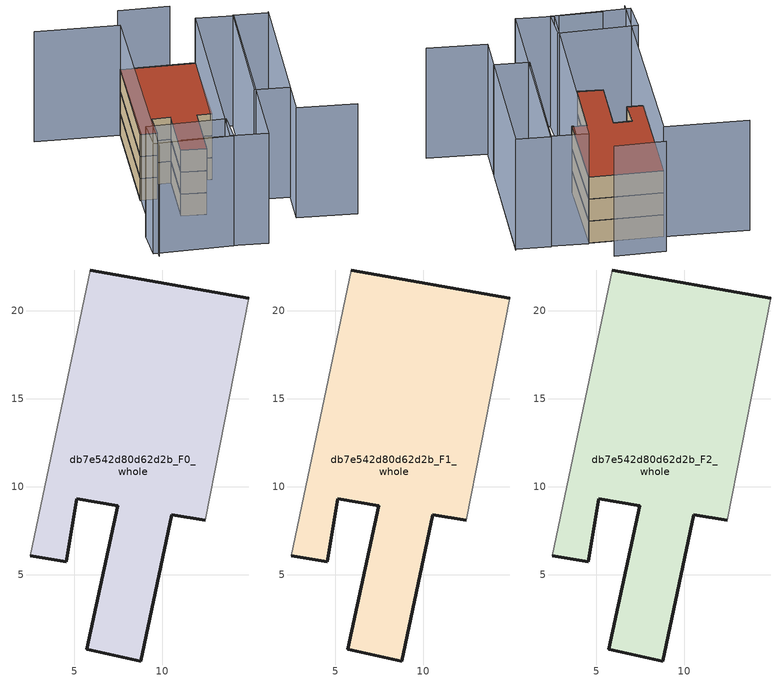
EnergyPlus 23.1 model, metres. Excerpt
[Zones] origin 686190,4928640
db7e542d80d62d2b_F0_whole
 floor ground (EU_floor_Construction): 8.76,0.09 10.54,8.41 12.44,8.08 14.9,20.71 5.91,22.33 2.5,6.08 4.53,5.72 5.13,9.32 7.45,8.92 5.71,0.75 z0
 wall outside (EU_wall_Construction): 5.91,22.33 14.9,20.71 / 12.44,8.08 10.54,8.41 8.76,0.09 5.71,0.75 7.45,8.92 5.13,9.32 4.53,5.72 2.5,6.08 z0:3
 wall adiabatic (EU_wall_Construction): 14.9,20.71 12.44,8.08 / 2.5,6.08 5.91,22.33 z0:3
db7e542d80d62d2b_F1_whole
 floor to db7e542d80d62d2b_F0_whole (EU_floor_Construction): 8.76,0.09 10.54,8.41 12.44,8.08 14.9,20.71 5.91,22.33 2.5,6.08 4.53,5.72 5.13,9.32 7.45,8.92 5.71,0.75 z3
 wall outside (EU_wall_Construction): 5.91,22.33 14.9,20.71 / 12.44,8.08 10.54,8.41 8.76,0.09 5.71,0.75 7.45,8.92 5.13,9.32 4.53,5.72 2.5,6.08 z3:6
 wall adiabatic (EU_wall_Construction): 14.9,20.71 12.44,8.08 / 2.5,6.08 5.91,22.33 z3:6
db7e542d80d62d2b_F2_whole
 floor to db7e542d80d62d2b_F1_whole (EU_floor_Construction): 8.76,0.09 10.54,8.41 12.44,8.08 14.9,20.71 5.91,22.33 2.5,6.08 4.53,5.72 5.13,9.32 7.45,8.92 5.71,0.75 z6
 wall outside (EU_wall_Construction): 5.91,22.33 14.9,20.71 / 12.44,8.08 10.54,8.41 8.76,0.09 5.71,0.75 7.45,8.92 5.13,9.32 4.53,5.72 2.5,6.08 z6:9
 wall adiabatic (EU_wall_Construction): 14.9,20.71 12.44,8.08 / 2.5,6.08 5.91,22.33 z6:9
 roof outside (EU_roof_Construction): 14.9,20.71 12.44,8.08 10.54,8.41 8.76,0.09 5.71,0.75 7.45,8.92 5.13,9.32 4.53,5.72 2.5,6.08 5.91,22.33 z9
shading: 2.82,-7.22 8.05,-8.14 / 25.81,-5.95 18.54,-4.37 / 18.54,-4.37 23.68,19.39 / -4.3,24.39 5.91,22.32 / 5.91,22.32 -0.17,-7.68 / 13.14,24.8 6.87,25.84 / 9.75,-4.05 9.12,-8.38 / 9.12,-8.38 -0.66,-6.95 / -0.66,-6.95 -0.03,-2.63 / -0.03,-2.63 9.75,-4.05 / 8.66,-8.23 14.93,20.86 / 14.93,20.86 19.52,19.87 / 19.52,19.87 13.24,-9.22 / 13.24,-9.22 8.66,-8.23 / 23.63,19.13 19.65,0.74 / 19.65,0.74 15.43,1.65 / 15.43,1.65 19.41,20.05 / 19.41,20.05 23.63,19.13 z0:15
[Building]
EU S2 Campaign: North Axis=0; Terrain=City; Solar Distribution=FullExterior
[Site:Location]
Bologna: Latitude=44.5; Longitude=11.25; Time Zone=1; Elevation=37
[SizingPeriod:WeatherFileDays]
AnnualSizingPeriod: Begin Month=1; Begin Day of Month=1; End Month=12; End Day of Month=31; Day of Week for Start Day=Monday; Use Weather File Daylight Saving Period=No; Use Weather File Rain and Snow Indicators=No
[MATERIAL]
EU_InternalMass_Material: Roughness=MediumRough; Thickness=0.1; Conductivity=1; Density=1800; Specific Heat=900; Thermal Absorptance=0.9; Solar Absorptance=0.7; Visible Absorptance=0.7
[MATERIAL:NOMASS] Roughness=MediumRough; Thermal Absorptance=0.9; Solar Absorptance=0.7; Visible Absorptance=0.7
Name | Thermal Resistance
EU_wall_NoMass | 0.937881
EU_roof_NoMass | 0.548572
EU_floor_NoMass | 0.71348
[CONSTRUCTION]
EU_wall_Construction: EU_wall_NoMass
EU_roof_Construction: EU_roof_NoMass
EU_floor_Construction: EU_floor_NoMass
EU_InternalMass_Construction: EU_InternalMass_Material
[ZONE] Type=1; Multiplier=1; Ceiling Height=autocalculate; Volume=458.042; Floor Area=autocalculate; Part of Total Floor Area=Yes
db7e542d80d62d2b_F0_whole; db7e542d80d62d2b_F1_whole; db7e542d80d62d2b_F2_whole
[INTERNALMASS] Construction=EU_InternalMass_Construction; Surface Area=152.681
Name | Zone or ZoneList
db7e542d80d62d2b_F0_whole_EU_InternalMass | db7e542d80d62d2b_F0_whole
db7e542d80d62d2b_F1_whole_EU_InternalMass | db7e542d80d62d2b_F1_whole
db7e542d80d62d2b_F2_whole_EU_InternalMass | db7e542d80d62d2b_F2_whole
[OTHEREQUIPMENT] Fuel Type=Electricity; Design Level Calculation Method=Watts/Area; Power per Zone Floor Area=1; Fraction Latent=0; Fraction Radiant=0; Fraction Lost=0; Carbon Dioxide Generation Rate=0; EndUse Subcategory=EU_Step8_InternalGains
Name | Zone or ZoneList or Space or SpaceList | Schedule
EU_Step8_InternalGain_db7e542d80d62d2b_F0_whole_f000 | db7e542d80d62d2b_F0_whole | EU_Step8_GainSchedule_db7e542d80d62d2b_F0_whole_f000
EU_Step8_InternalGain_db7e542d80d62d2b_F1_whole_f000 | db7e542d80d62d2b_F1_whole | EU_Step8_GainSchedule_db7e542d80d62d2b_F1_whole_f000
EU_Step8_InternalGain_db7e542d80d62d2b_F2_whole_f000 | db7e542d80d62d2b_F2_whole | EU_Step8_GainSchedule_db7e542d80d62d2b_F2_whole_f000
[ZONEVENTILATION:DESIGNFLOWRATE] Schedule=EU_AlwaysOn; Design Flow Rate Calculation Method=AirChanges/Hour; Air Changes per Hour=0.687892; Ventilation Type=Natural; Fan Pressure Rise=0; Fan Total Efficiency=1; Constant Term Coefficient=1; Temperature Term Coefficient=0; Velocity Term Coefficient=0; Velocity Squared Term Coefficient=0; Minimum Indoor Temperature=-100; Maximum Indoor Temperature=100; Delta Temperature=-100; Minimum Outdoor Temperature=-100; Maximum Outdoor Temperature=100; Maximum Wind Speed=40
Name | Zone or ZoneList or Space or SpaceList
EU_ConstantAir_db7e542d80d62d2b_F0_whole | db7e542d80d62d2b_F0_whole
EU_ConstantAir_db7e542d80d62d2b_F1_whole | db7e542d80d62d2b_F1_whole
EU_ConstantAir_db7e542d80d62d2b_F2_whole | db7e542d80d62d2b_F2_whole
[HVACTEMPLATE:THERMOSTAT] Constant Heating Setpoint=20; Constant Cooling Setpoint=50
EU_HeatOnly_db7e542d80d62d2b_F0_whole; EU_HeatOnly_db7e542d80d62d2b_F1_whole; EU_HeatOnly_db7e542d80d62d2b_F2_whole
[HVACTEMPLATE:ZONE:IDEALLOADSAIRSYSTEM] System Availability Schedule=EU_AlwaysOn; Maximum Heating Supply Air Temperature=50; Minimum Cooling Supply Air Temperature=13; Maximum Heating Supply Air Humidity Ratio=0.0156; Minimum Cooling Supply Air Humidity Ratio=0.0077; Heating Limit=NoLimit; Cooling Limit=NoLimit; Heating Availability Schedule=EU_AlwaysOn; Cooling Availability Schedule=EU_CoolingOff; Dehumidification Control Type=ConstantSensibleHeatRatio; Cooling Sensible Heat Ratio=0.7; Dehumidification Setpoint=60; Humidification Control Type=None; Humidification Setpoint=30; Outdoor Air Method=None; Outdoor Air Flow Rate per Person=0.00944; Outdoor Air Flow Rate per Zone Floor Area=0; Outdoor Air Flow Rate per Zone=0; Demand Controlled Ventilation Type=None; Outdoor Air Economizer Type=NoEconomizer; Heat Recovery Type=None; Sensible Heat Recovery Effectiveness=0.7; Latent Heat Recovery Effectiveness=0.65
Name | Template Thermostat
db7e542d80d62d2b_F0_whole | EU_HeatOnly_db7e542d80d62d2b_F0_whole
db7e542d80d62d2b_F1_whole | EU_HeatOnly_db7e542d80d62d2b_F1_whole
db7e542d80d62d2b_F2_whole | EU_HeatOnly_db7e542d80d62d2b_F2_whole
[SIZING:ZONE] Zone Cooling Design Supply Air Temperature Input Method=SupplyAirTemperature; Zone Cooling Design Supply Air Temperature=13; Zone Heating Design Supply Air Temperature Input Method=SupplyAirTemperature; Zone Heating Design Supply Air Temperature=50; Zone Cooling Design Supply Air Humidity Ratio=0.008; Zone Heating Design Supply Air Humidity Ratio=0.008; Cooling Design Air Flow Method=DesignDay; Cooling Design Air Flow Rate=0; Cooling Minimum Air Flow per Zone Floor Area=0.000762; Cooling Minimum Air Flow=0; Cooling Minimum Air Flow Fraction=0.2; Heating Design Air Flow Method=DesignDay; Heating Design Air Flow Rate=0; Heating Maximum Air Flow per Zone Floor Area=0.002032; Heating Maximum Air Flow=0.141576; Heating Maximum Air Flow Fraction=0.3; Account for Dedicated Outdoor Air System=No; Dedicated Outdoor Air System Control Strategy=NeutralSupplyAir; Dedicated Outdoor Air Low Setpoint Temperature for Design=autosize; Dedicated Outdoor Air High Setpoint Temperature for Design=autosize; Zone Load Sizing Method=Sensible Load Only No Latent Load; Zone Latent Cooling Design Supply Air Humidity Ratio Input Method=HumidityRatioDifference; Zone Cooling Design Supply Air Humidity Ratio Difference=0.005; Zone Latent Heating Design Supply Air Humidity Ratio Input Method=HumidityRatioDifference; Zone Humidification Design Supply Air Humidity Ratio Difference=0.005
db7e542d80d62d2b_F0_whole; db7e542d80d62d2b_F1_whole; db7e542d80d62d2b_F2_whole
[SCHEDULE:CONSTANT]
Name | Hourly Value
EU_AlwaysOn | 1
EU_CoolingOff | 0
[SCHEDULE:FILE] Column Number=1; Rows to Skip at Top=0; Number of Hours of Data=8760; Column Separator=Comma; Interpolate to Timestep=No; Minutes per Item=60; Adjust Schedule for Daylight Savings=Yes
Name | File
EU_Step8_GainSchedule_db7e542d80d62d2b_F0_whole_f000 | ../../schedules/db7e542d80d62d2b/db7e542d80d62d2b_F0_whole_f000_gain.csv
EU_Step8_GainSchedule_db7e542d80d62d2b_F1_whole_f000 | ../../schedules/db7e542d80d62d2b/db7e542d80d62d2b_F1_whole_f000_gain.csv
EU_Step8_GainSchedule_db7e542d80d62d2b_F2_whole_f000 | ../../schedules/db7e542d80d62d2b/db7e542d80d62d2b_F2_whole_f000_gain.csv
